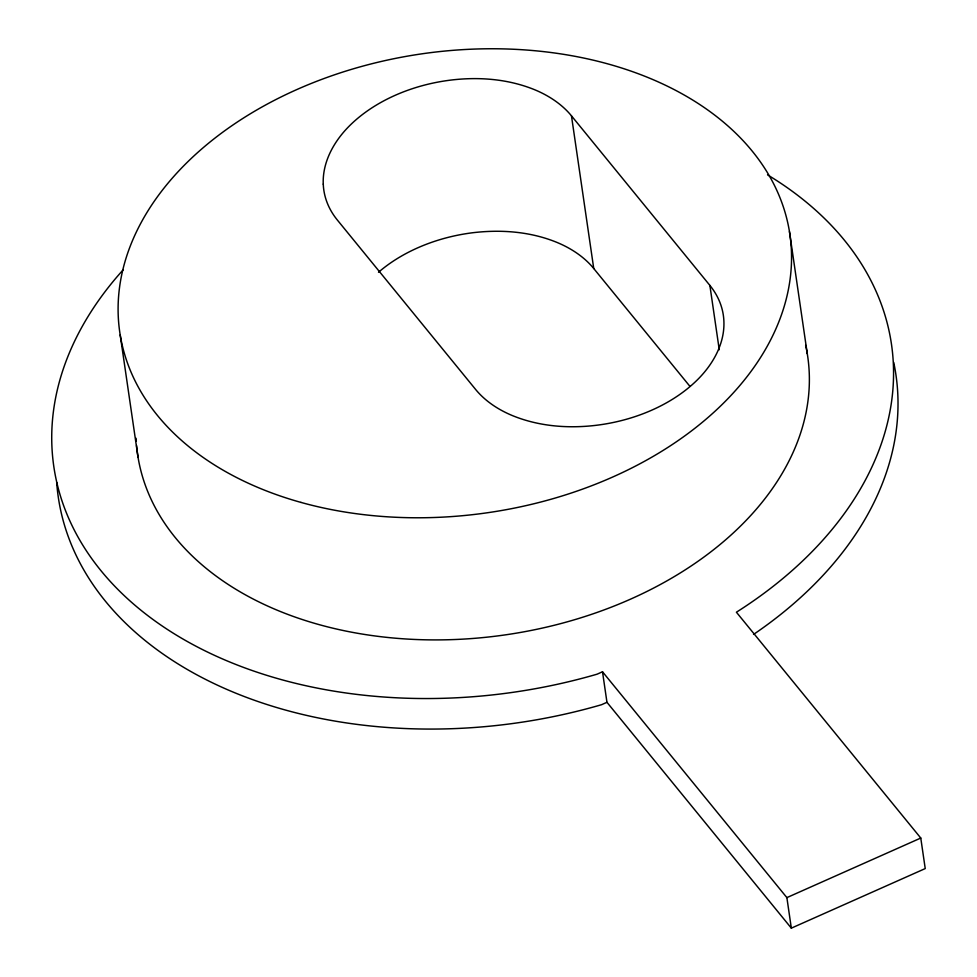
<?xml version="1.0" encoding="UTF-8"?>
<svg xmlns="http://www.w3.org/2000/svg" width="977" height="977" viewBox="0 0 977 977"><rect width="100%" height="100%" fill="white"/><g stroke="black" fill="none" stroke-linecap="round" stroke-linejoin="round"><path stroke-width="1.47" d="M323.24 184.152C322.312 161.193 334.818 139.906 350.926 124.421A138.942 95.111 -8.3 0 1 450.617 80.114C478.974 76.633 508.516 78.954 535.091 89.908A122.027 83.534 -8.3 0 1 571.496 115.872L709.876 285.406A122.027 83.534 -8.3 0 1 723.896 321.299C724.849 344.27 712.27 365.545 696.161 381.03A138.942 95.111 -8.3 0 1 596.422 425.276C568.064 428.732 538.535 426.399 511.972 415.408A122.015 83.521 -8.3 0 1 475.604 389.432L337.346 220.033A122.027 83.534 -8.3 0 1 323.265 184.152M767.543 174.859A423.261 289.742 -8.3 0 1 736.402 612.213L920.774 838.046L925.231 868.577L791.333 928.15L786.876 897.619L602.504 671.773L597.13 674.167A423.261 289.742 -8.3 0 1 134.911 605.215A423.261 289.742 -8.3 0 1 123.346 269.628M602.504 671.773L606.961 702.304L601.588 704.698A423.261 289.742 -8.3 0 1 56.69 482.443M786.876 897.619L920.774 838.046M689.847 386.257L593.747 268.541L571.472 115.872M606.961 702.304L791.333 928.15M789.453 231.586L807.271 353.711M709.876 285.406L719.255 349.754M120.195 334.952L138.013 457.077M893.711 362.382A423.261 289.742 -8.3 0 1 753.536 634.427M805.622 345.125A338.616 231.793 -8.3 0 1 508.089 634.464A338.616 231.793 -8.3 0 1 136.548 445.512M136.218 441.152A338.616 231.793 -8.3 0 1 136.059 438.233M593.772 268.528A122.027 83.534 -8.3 0 0 557.354 242.577C530.78 231.561 501.238 229.339 472.88 232.721A138.942 95.111 -8.3 0 0 378.502 272.278M300.928 502.398A338.616 231.793 -8.3 0 0 791.15 246.057A338.616 231.793 -8.3 0 0 272.4 101.352A338.616 231.793 -8.3 0 0 300.928 502.398"/></g></svg>
